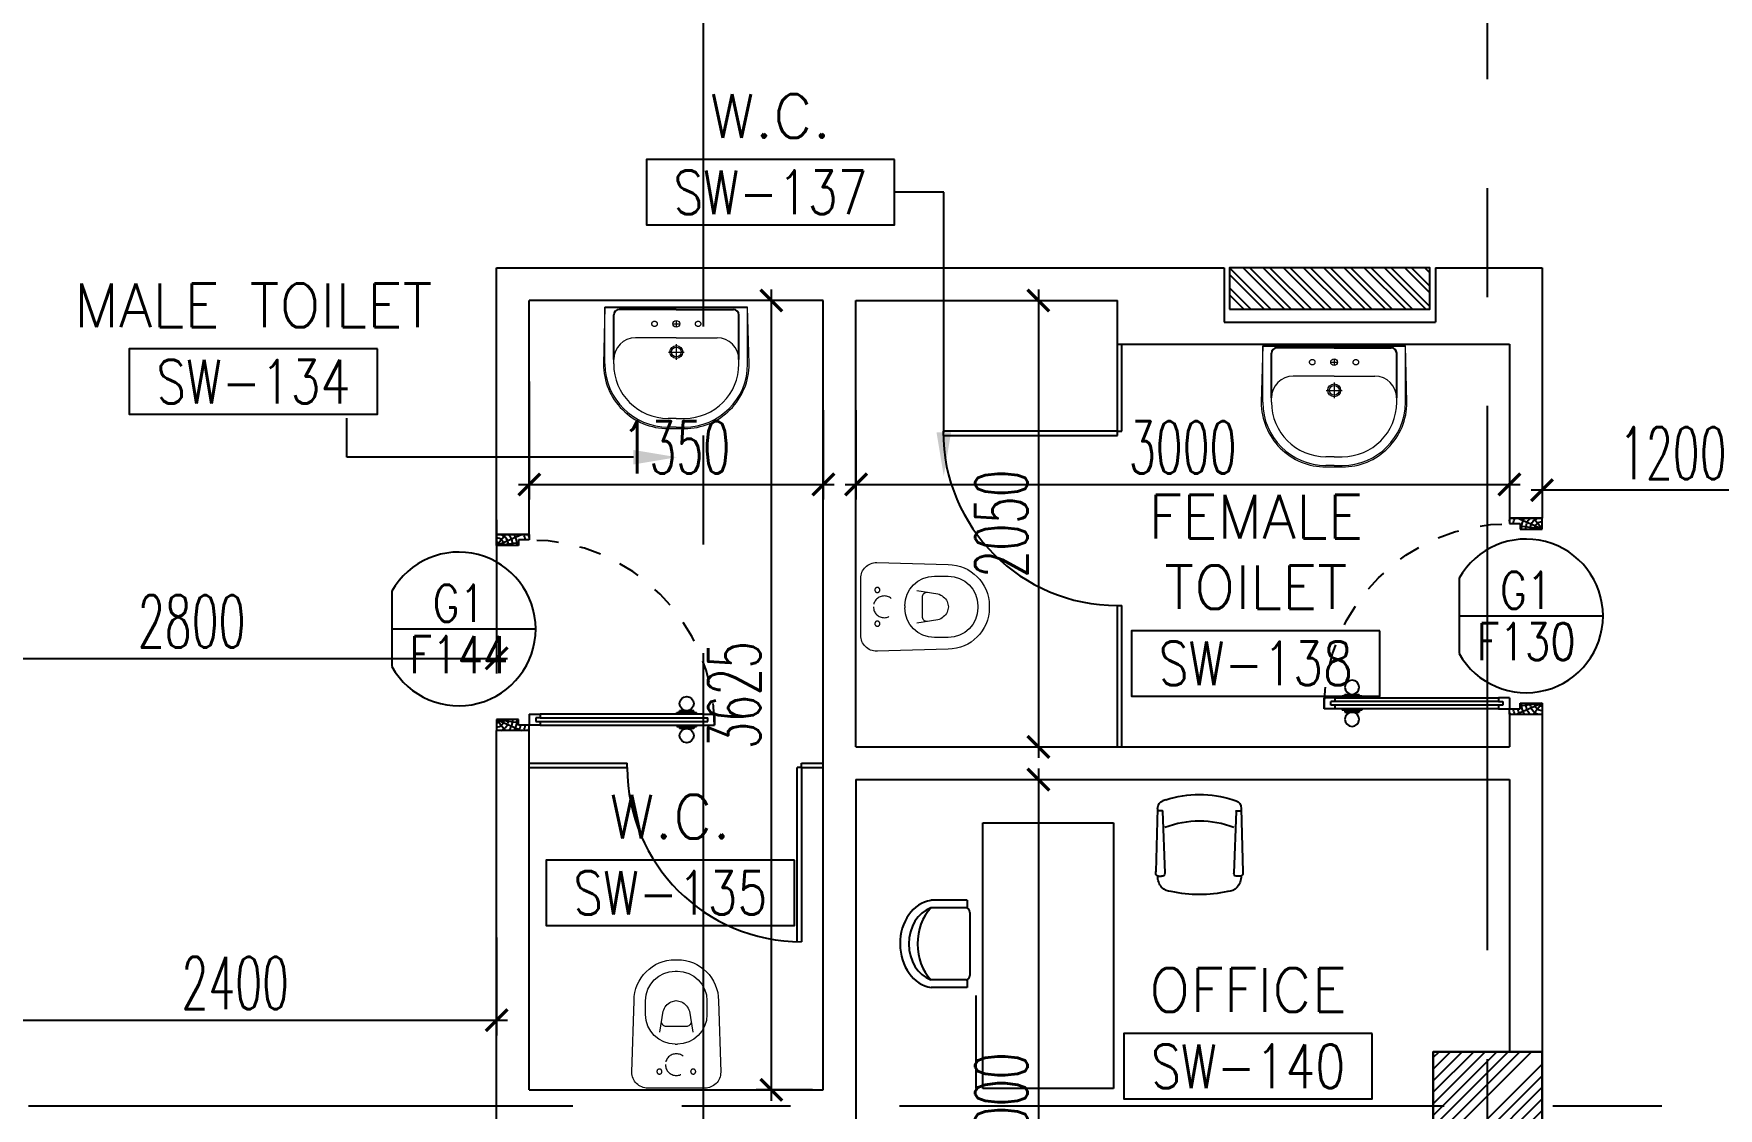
# Model space of a CAD drawing. Extents: x 276011.4 to 276105.3, y 57291.9 to 57371.4.
# Drawn here: x 276070.14 to 276077.87, y 57343.17 to 57348.11 of the extents above; entities that cross this region are included whole.
import ezdxf
from ezdxf.enums import TextEntityAlignment as Align

# ---------------------------------------------------------------- set-up
doc = ezdxf.new("R2010")
doc.units = 0
doc.header["$MEASUREMENT"] = 0
doc.header["$PDMODE"] = 34
for name, pattern in [('CENTERX2', [4, 2.5, -0.5, 0.5, -0.5]), ('DASHED', [0.75, 0.5, -0.25]), ('HIDDEN', [0.375, 0.25, -0.125]), ('HIDDEN2', [0.1875, 0.125, -0.0625])]:
    doc.linetypes.add(name, pattern=pattern)
doc.layers.get('0').update_dxf_attribs({"linetype": 'CONTINUOUS'})
doc.layers.get('DEFPOINTS').update_dxf_attribs({"linetype": 'CONTINUOUS'})
for name, color, linetype in [('A-TILES', 11, 'CONTINUOUS'), ('AXES', 11, 'CENTERX2'), ('COL', 5, 'CONTINUOUS'), ('DIM', 4, 'CONTINUOUS'), ('DOOR', 7, 'CONTINUOUS'), ('DOOR-CR', 2, 'CONTINUOUS'), ('DOOR-NO', 3, 'CONTINUOUS'), ('FHC', 2, 'CONTINUOUS'), ('FIX', 3, 'CONTINUOUS'), ('FMCHAIR', 5, 'CONTINUOUS'), ('FMDESK', 4, 'CONTINUOUS'), ('HAT', 8, 'CONTINUOUS'), ('NON-MEDICAL', 5, 'CONTINUOUS'), ('PART', 9, 'CONTINUOUS'), ('RM-BOX', 4, 'CONTINUOUS'), ('RM-NAME', 2, 'CONTINUOUS'), ('RM-NO', 2, 'CONTINUOUS'), ('WALL', 2, 'CONTINUOUS')]:
    doc.layers.add(name, color=color, linetype=linetype)
doc.styles.add('ROMANS', font='ROMANS.shx', dxfattribs={"width": 0.6})
doc.dimstyles.new('STANDARD in', dxfattribs={"dimtxt": 0.24, "dimasz": 0.1, "dimexe": 0.07, "dimexo": 0.05, "dimgap": 0.05, "dimtad": 1, "dimdec": 0, "dimlfac": 1000, "dimzin": 0, "dimdsep": 46, "dimtxsty": 'ROMANS', "dimblk": 'ARCHTICK', "dimcen": 0.05, "dimdle": 0.05, "dimclrd": 4, "dimclre": 4, "dimclrt": 2, "dimadec": 0, "dimazin": 0, "dimtfac": 1, "dimtdec": 0, "dimtmove": 2, "dimatfit": 3, "dimfxl": 0, "dimtolj": 1, "dimtzin": 0, "dimarcsym": 0})

# ---------------------------------------------------------------- blocks, each defined once
blk = doc.blocks.new('RM1')
at = {"layer": 'RM-BOX'}
blk.add_lwpolyline([(569.9, -200), (-569.9, -200), (-569.9, -500), (569.9, -500)], close=True, dxfattribs=at)
at = {"layer": 'RM-NAME', "style": 'ROMANS'}
for tag, p in [('ROOMNAME1', (0, 323.8)), ('ROOMNAME2', (0, 0))]:
    blk.add_attdef(tag, text='', height=200, dxfattribs=at).set_placement(p, align=Align.MIDDLE)
at = {"layer": 'RM-NO', "style": 'ROMANS', "width": 0.8}
blk.add_attdef('ROOMNO', text='', height=200, dxfattribs=at).set_placement((0, -350), align=Align.MIDDLE)
blk = doc.blocks.new('DD1')
at = {"layer": 'DOOR-CR'}
blk.add_line((-307.6, 0), (352.8, 0), dxfattribs=at)
blk.add_lwpolyline([(-307.6, -172.9, 3.820224), (-307.6, 172.9)], format="xyb", close=True, dxfattribs=at)
at = {"layer": 'DOOR-NO', "color": 255, "style": 'ROMANS', "width": 0.8}
for tag, p in [('G', (0, 183.5)), ('000', (0, -141.4))]:
    blk.add_attdef(tag, text='', height=204, dxfattribs=at).set_placement(p, align=Align.MIDDLE)
blk = doc.blocks.new('DESK-O')
for p, q in [((0, 0), (1, 0)), ((0, -1), (0, 0)), ((1, 0), (1, -1)), ((1, -1), (0, -1)), ((1, -1.05), (0.65, -1.05))]:
    blk.add_line(p, q)
blk = doc.blocks.new('CHR3')
for p, q in [((-0.039, 0.5), (-0.558, 0.5)), ((-0.05, 0.412), (-0.558, 0.412)), ((-0.039, 0.5), (-0.039, 0.412)), ((0, 0.362), (0, -0.362)), ((-0.05, -0.412), (-0.558, -0.412)), ((-0.039, -0.5), (-0.553, -0.5)), ((-0.039, -0.411), (-0.039, -0.5))]:
    blk.add_line(p, q)
for centre, radius, start, end in [((-0.497, 0), 0.503, 97.0495, 263.5769), ((-0.446, 0), 0.427, 105.249, 254.751), ((-0.212, 0), 0.538, 130.0756, 229.9244), ((-0.05, 0.362), 0.05, 0, 90), ((-0.05, -0.362), 0.05, 270, 0)]:
    blk.add_arc(centre, radius, start, end)
blk = doc.blocks.new('CHR2')
for p, q in [((-0.947, 0.386), (-0.937, 0.42)), ((-0.861, 0.48), (-0.229, 0.5)), ((-0.836, 0.425), (-0.836, 0.475)), ((-0.834, 0.423), (-0.215, 0.396)), ((-0.183, 0.469), (-0.183, 0.436)), ((-0.947, -0.386), (-0.937, -0.42)), ((-0.861, -0.48), (-0.223, -0.499)), ((-0.836, -0.425), (-0.836, -0.481)), ((-0.834, -0.423), (-0.215, -0.396)), ((-0.183, -0.469), (-0.183, -0.436))]:
    blk.add_line(p, q)
for centre, radius, start, end in [((0.442, 0), 1.442, 164.4748, 195.5252), ((-0.857, 0.397), 0.0833, 92.5404, 163.5801), ((-0.834, 0.425), 0.00208, 180, 267.4596), ((0.516, 0), 1.253, 161.5812, 198.4188), ((-0.219, 0.466), 0.0359, 3.8781, 106.7041), ((-0.214, 0.428), 0.0319, 268.1708, 14.5154), ((-0.184, 0.325), 0.154, 359.6456, 90.3755), ((-1.747, 0), 1.747, 349.2995, 10.7005), ((-0.184, -0.325), 0.154, 269.6202, 0.3544), ((-0.857, -0.397), 0.0833, 196.4199, 267.4596), ((-0.834, -0.425), 0.00208, 92.5404, 180), ((-0.215, -0.468), 0.0316, 255.3205, 359.2331), ((-0.214, -0.428), 0.0319, 345.4846, 91.8292)]:
    blk.add_arc(centre, radius, start, end)
blk = doc.blocks.new('*X58')
at = {"color": 0}
for p, q in [((235128.6, 162738.5), (235579.8, 163189.7)), ((235128.6, 162791.5), (235526.8, 163189.7)), ((235128.6, 162844.6), (235473.7, 163189.7)), ((235128.6, 162897.6), (235420.7, 163189.7)), ((235128.6, 162950.6), (235367.7, 163189.7)), ((235128.6, 163003.7), (235314.6, 163189.7)), ((235128.6, 163056.7), (235261.6, 163189.7)), ((235128.6, 163109.7), (235208.6, 163189.7)), ((235128.6, 163162.8), (235155.5, 163189.7)), ((235185.9, 162689.7), (235628.6, 163132.4)), ((235238.9, 162689.7), (235628.6, 163079.4)), ((235291.9, 162689.7), (235628.6, 163026.4)), ((235345, 162689.7), (235628.6, 162973.3)), ((235398, 162689.7), (235628.6, 162920.3)), ((235451, 162689.7), (235628.6, 162867.3)), ((235504.1, 162689.7), (235628.6, 162814.2)), ((235557.1, 162689.7), (235628.6, 162761.2)), ((235610.1, 162689.7), (235628.6, 162708.2))]:
    blk.add_line(p, q, dxfattribs=at)
blk = doc.blocks.new('COL50')
at = {"layer": 'COL'}
blk.add_lwpolyline([(-250, 250), (-250, -250), (250, -250), (250, 250)], close=True, dxfattribs=at)
blk = doc.blocks.new('DOOR90')
at = {"layer": 'DOOR', "color": 0, "linetype": 'ByBlock'}
for p, q in [((-150, 0), (-150, -25)), ((-150, 0), (0, 0)), ((0, -50), (0, 0)), ((-1000, -25), (-1000, -75)), ((-1000, -75), (-1000, -25)), ((-950, -25), (-1000, -25)), ((-950, -75), (-1000, -75)), ((-970, -42), (-970, -58)), ((-950, -42), (-970, -42)), ((-950, -58), (-970, -58)), ((-950, -25), (-950, -42)), ((-950, -58), (-950, -75)), ((-917.6, -25), (-917.6, -17.8)), ((-827.6, -17.8), (-917.6, -17.8)), ((-917.6, -75), (-917.6, -82.2)), ((-905, -17.8), (-905, -8.8)), ((-905, -8.8), (-840.2, -8.8)), ((-905, -17.8), (-840.2, -17.8)), ((-840.2, -17.8), (-840.2, -8.8)), ((-827.6, -25), (-827.6, -17.8)), ((-827.6, -75), (-827.6, -82.2)), ((-200, -42), (-200, -25)), ((-200, -25), (-150, -25)), ((-180, -42), (-200, -42)), ((-200, -75), (-200, -58)), ((-200, -58), (-180, -58)), ((-150, -75), (-200, -75)), ((-180, -58), (-180, -42)), ((-150, -75), (-150, -25)), ((-150, -25), (-100, -25)), ((-100, -25), (-100, -50)), ((-100, -50), (0, -50)), ((-827.6, -82.2), (-917.6, -82.2)), ((-905, -82.2), (-905, -91.2)), ((-905, -82.2), (-840.2, -82.2)), ((-905, -91.2), (-840.2, -91.2)), ((-840.2, -82.2), (-840.2, -91.2)), ((-100, -850), (0, -850)), ((-100, -875), (-100, -850)), ((0, -850), (0, -900)), ((-150, -900), (-150, -875)), ((-150, -875), (-100, -875)), ((0, -900), (-150, -900)), ((-150, -900), (0, -900))]:
    blk.add_line(p, q, dxfattribs=at)
at = {"layer": 'DOOR', "color": 9, "linetype": 'ByBlock'}
for p, q in [((0, -50), (-113.7, 0)), ((0, -50), (-40.1, 0)), ((0, -50), (-100, -36.6)), ((0, -850), (-113.7, -900)), ((0, -850), (-100, -863.4)), ((0, -850), (-40.1, -900))]:
    blk.add_line(p, q, dxfattribs=at)
at = {"layer": 'DOOR', "linetype": 'ByBlock'}
for p, q in [((-200, -25), (-950, -25)), ((-200, -42), (-950, -42)), ((-200, -58), (-950, -58)), ((-950, -75), (-200, -75))]:
    blk.add_line(p, q, dxfattribs=at)
at = {"layer": 'DOOR', "color": 0, "linetype": 'ByBlock'}
for centre in [(-872.6, 23.5), (-872.6, -123.5)]:
    blk.add_circle(centre, 32.4, dxfattribs=at)
at = {"layer": 'DOOR', "color": 9, "linetype": 'ByBlock'}
for centre, radius, start, end in [((0, -50), 154.4, 161.10529, 166.28577), ((0, -50), 134.4, 158.15985, 169.28002), ((0, -50), 94.4, 148.01819, 180), ((0, -50), 74.4, 137.77643, 180), ((0, -50), 114.4, 154.08384, 167.37743), ((0, -50), 54.4, 113.20738, 180), ((0, -50), 34.4, 90, 180), ((0, -50), 14.4, 90, 180), ((0, -850), 94.4, 180, 211.98181), ((0, -850), 74.4, 180, 222.22357), ((0, -850), 54.4, 180, 246.79262), ((0, -850), 34.4, 180, 270), ((0, -850), 14.4, 180, 270), ((0, -850), 154.4, 193.71423, 198.89471), ((0, -850), 134.4, 190.71998, 201.84015)]:
    blk.add_arc(centre, radius, start, end, dxfattribs=at)
at = {"layer": 'DOOR', "linetype": 'HIDDEN', "ltscale": 0.5}
blk.add_arc((-150, -25), 850, 180, 270, dxfattribs=at)
blk = doc.blocks.new('_ARCHTICK')
at = {"color": 0, "linetype": 'ByBlock', "const_width": 0.15}
blk.add_lwpolyline([(-0.5, -0.5), (0.5, 0.5)], dxfattribs=at)
blk = doc.blocks.new('*D378')
at = {"layer": 'DEFPOINTS', "color": 0, "linetype": 'ByBlock', "ltscale": 0.3}
for p in [(276069.8655, 57344.1979), (276072.2655, 57344.007), (276072.2655, 57343.578)]:
    blk.add_point(p, dxfattribs=at)
at = {"layer": 'DIM', "color": 4, "linetype": 'ByBlock', "lineweight": -2, "ltscale": 0.3}
for p, q in [((276069.8655, 57344.1479), (276069.8655, 57343.508)), ((276072.2655, 57343.957), (276072.2655, 57343.508)), ((276069.8155, 57343.578), (276072.3155, 57343.578))]:
    blk.add_line(p, q, dxfattribs=at)
at = {"layer": 'DIM', "color": 4, "linetype": 'ByBlock', "lineweight": -2, "ltscale": 0.3, "xscale": 0.1, "yscale": 0.1, "zscale": 0.1, "rotation": 180}
blk.add_blockref('_ARCHTICK', (276069.8655, 57343.578), dxfattribs=at)
at = {"layer": 'DIM', "color": 4, "linetype": 'ByBlock', "lineweight": -2, "ltscale": 0.3, "xscale": 0.1, "yscale": 0.1, "zscale": 0.1}
blk.add_blockref('_ARCHTICK', (276072.2655, 57343.578), dxfattribs=at)
at = {"layer": 'DIM', "color": 2, "linetype": 'ByBlock', "ltscale": 0.3, "insert": (276071.0655, 57343.748), "char_height": 0.24, "attachment_point": 5, "style": 'ROMANS'}
blk.add_mtext('\\A1;2400', dxfattribs=at)
blk = doc.blocks.new('*D377')
at = {"layer": 'DEFPOINTS', "color": 0, "linetype": 'ByBlock', "ltscale": 0.3}
for p in [(276072.2655, 57345.9254), (276069.4655, 57345.6329), (276072.2655, 57345.2392)]:
    blk.add_point(p, dxfattribs=at)
at = {"layer": 'DIM', "color": 4, "linetype": 'ByBlock', "lineweight": -2, "ltscale": 0.3}
for p, q in [((276072.2655, 57345.8754), (276072.2655, 57345.1692)), ((276069.4655, 57345.5829), (276069.4655, 57345.1692)), ((276069.4155, 57345.2392), (276072.3155, 57345.2392))]:
    blk.add_line(p, q, dxfattribs=at)
at = {"layer": 'DIM', "color": 4, "linetype": 'ByBlock', "lineweight": -2, "ltscale": 0.3, "xscale": 0.1, "yscale": 0.1, "zscale": 0.1, "rotation": 180}
blk.add_blockref('_ARCHTICK', (276069.4655, 57345.2392), dxfattribs=at)
at = {"layer": 'DIM', "color": 4, "linetype": 'ByBlock', "lineweight": -2, "ltscale": 0.3, "xscale": 0.1, "yscale": 0.1, "zscale": 0.1}
blk.add_blockref('_ARCHTICK', (276072.2655, 57345.2392), dxfattribs=at)
at = {"layer": 'DIM', "color": 2, "linetype": 'ByBlock', "ltscale": 0.3, "insert": (276070.8655, 57345.4092), "char_height": 0.24, "attachment_point": 5, "style": 'ROMANS'}
blk.add_mtext('\\A1;2800', dxfattribs=at)
blk = doc.blocks.new('*D376')
at = {"layer": 'DEFPOINTS', "color": 0, "linetype": 'ByBlock', "ltscale": 0.3}
for p in [(276072.4155, 57346.5609), (276073.7655, 57346.4289), (276073.7655, 57346.0381)]:
    blk.add_point(p, dxfattribs=at)
at = {"layer": 'DIM', "color": 4, "linetype": 'ByBlock', "lineweight": -2, "ltscale": 0.3}
for p, q in [((276072.4155, 57346.5109), (276072.4155, 57345.9681)), ((276073.7655, 57346.3789), (276073.7655, 57345.9681)), ((276072.3655, 57346.0381), (276073.8155, 57346.0381))]:
    blk.add_line(p, q, dxfattribs=at)
at = {"layer": 'DIM', "color": 4, "linetype": 'ByBlock', "lineweight": -2, "ltscale": 0.3, "xscale": 0.1, "yscale": 0.1, "zscale": 0.1, "rotation": 180}
blk.add_blockref('_ARCHTICK', (276072.4155, 57346.0381), dxfattribs=at)
at = {"layer": 'DIM', "color": 4, "linetype": 'ByBlock', "lineweight": -2, "ltscale": 0.3, "xscale": 0.1, "yscale": 0.1, "zscale": 0.1}
blk.add_blockref('_ARCHTICK', (276073.7655, 57346.0381), dxfattribs=at)
at = {"layer": 'DIM', "color": 2, "linetype": 'ByBlock', "ltscale": 0.3, "insert": (276073.0905, 57346.2081), "char_height": 0.24, "attachment_point": 5, "style": 'ROMANS'}
blk.add_mtext('\\A1;1350', dxfattribs=at)
blk = doc.blocks.new('*D375')
at = {"layer": 'DEFPOINTS', "color": 0, "linetype": 'ByBlock', "ltscale": 0.3}
for p in [(276073.9155, 57346.4289), (276076.9155, 57346.4347), (276076.9155, 57346.0381)]:
    blk.add_point(p, dxfattribs=at)
at = {"layer": 'DIM', "color": 4, "linetype": 'ByBlock', "lineweight": -2, "ltscale": 0.3}
for p, q in [((276073.9155, 57346.3789), (276073.9155, 57345.9681)), ((276076.9155, 57346.3847), (276076.9155, 57345.9681)), ((276073.8655, 57346.0381), (276076.9655, 57346.0381))]:
    blk.add_line(p, q, dxfattribs=at)
at = {"layer": 'DIM', "color": 4, "linetype": 'ByBlock', "lineweight": -2, "ltscale": 0.3, "xscale": 0.1, "yscale": 0.1, "zscale": 0.1, "rotation": 180}
blk.add_blockref('_ARCHTICK', (276073.9155, 57346.0381), dxfattribs=at)
at = {"layer": 'DIM', "color": 4, "linetype": 'ByBlock', "lineweight": -2, "ltscale": 0.3, "xscale": 0.1, "yscale": 0.1, "zscale": 0.1}
blk.add_blockref('_ARCHTICK', (276076.9155, 57346.0381), dxfattribs=at)
at = {"layer": 'DIM', "color": 2, "linetype": 'ByBlock', "ltscale": 0.3, "insert": (276075.4155, 57346.2081), "char_height": 0.24, "attachment_point": 5, "style": 'ROMANS'}
blk.add_mtext('\\A1;3000', dxfattribs=at)
blk = doc.blocks.new('*D374')
at = {"layer": 'DEFPOINTS', "color": 0, "linetype": 'ByBlock', "ltscale": 0.3}
for p in [(276073.527, 57346.8829), (276073.7655, 57346.8829), (276073.7655, 57343.2579)]:
    blk.add_point(p, dxfattribs=at)
at = {"layer": 'DIM', "color": 4, "linetype": 'ByBlock', "lineweight": -2, "ltscale": 0.3}
for p, q in [((276073.527, 57343.2079), (276073.527, 57346.9329)), ((276073.7155, 57346.8829), (276073.457, 57346.8829)), ((276073.7155, 57343.2579), (276073.457, 57343.2579))]:
    blk.add_line(p, q, dxfattribs=at)
at = {"layer": 'DIM', "color": 4, "linetype": 'ByBlock', "lineweight": -2, "ltscale": 0.3, "xscale": 0.1, "yscale": 0.1, "zscale": 0.1}
for p, rotation in [((276073.527, 57346.8829), 90), ((276073.527, 57343.2579), 270)]:
    blk.add_blockref('_ARCHTICK', p, dxfattribs=dict(at, rotation=rotation))
at = {"layer": 'DIM', "color": 2, "linetype": 'ByBlock', "ltscale": 0.3, "insert": (276073.357, 57345.0704), "char_height": 0.24, "attachment_point": 5, "rotation": 90, "style": 'ROMANS'}
blk.add_mtext('\\A1;3625', dxfattribs=at)
blk = doc.blocks.new('*D373')
at = {"layer": 'DEFPOINTS', "color": 0, "linetype": 'ByBlock', "ltscale": 0.3}
for p in [(276074.5257, 57346.8829), (276074.5257, 57344.8329), (276074.753, 57344.8329)]:
    blk.add_point(p, dxfattribs=at)
at = {"layer": 'DIM', "color": 4, "linetype": 'ByBlock', "lineweight": -2, "ltscale": 0.3}
for p, q in [((276074.753, 57346.9329), (276074.753, 57344.7829)), ((276074.5757, 57346.8829), (276074.823, 57346.8829)), ((276074.5757, 57344.8329), (276074.823, 57344.8329))]:
    blk.add_line(p, q, dxfattribs=at)
at = {"layer": 'DIM', "color": 4, "linetype": 'ByBlock', "lineweight": -2, "ltscale": 0.3, "xscale": 0.1, "yscale": 0.1, "zscale": 0.1}
for p, rotation in [((276074.753, 57346.8829), 90), ((276074.753, 57344.8329), 270)]:
    blk.add_blockref('_ARCHTICK', p, dxfattribs=dict(at, rotation=rotation))
at = {"layer": 'DIM', "color": 2, "linetype": 'ByBlock', "ltscale": 0.3, "insert": (276074.583, 57345.8579), "char_height": 0.24, "attachment_point": 5, "rotation": 90, "style": 'ROMANS'}
blk.add_mtext('\\A1;2050', dxfattribs=at)
blk = doc.blocks.new('*D372')
at = {"layer": 'DEFPOINTS', "color": 0, "linetype": 'ByBlock', "ltscale": 0.3}
for p in [(276073.9155, 57344.6829), (276074.3356, 57341.6829), (276074.753, 57341.6829)]:
    blk.add_point(p, dxfattribs=at)
at = {"layer": 'DIM', "color": 4, "linetype": 'ByBlock', "lineweight": -2, "ltscale": 0.3}
for p, q in [((276074.753, 57344.7329), (276074.753, 57341.6329)), ((276073.9655, 57344.6829), (276074.823, 57344.6829)), ((276074.3856, 57341.6829), (276074.823, 57341.6829))]:
    blk.add_line(p, q, dxfattribs=at)
at = {"layer": 'DIM', "color": 4, "linetype": 'ByBlock', "lineweight": -2, "ltscale": 0.3, "xscale": 0.1, "yscale": 0.1, "zscale": 0.1}
for p, rotation in [((276074.753, 57344.6829), 90), ((276074.753, 57341.6829), 270)]:
    blk.add_blockref('_ARCHTICK', p, dxfattribs=dict(at, rotation=rotation))
at = {"layer": 'DIM', "color": 2, "linetype": 'ByBlock', "ltscale": 0.3, "insert": (276074.583, 57343.1829), "char_height": 0.24, "attachment_point": 5, "rotation": 90, "style": 'ROMANS'}
blk.add_mtext('\\A1;3000', dxfattribs=at)
blk = doc.blocks.new('LAV-003')
at = {"layer": 'FIX', "linetype": 'Continuous', "lineweight": 20}
for p, q in [((-327.5, -285), (-327.5, -25)), ((327.5, -285), (327.5, -25)), ((0, -165), (-187.5, -165)), ((0, -165), (187.5, -165)), ((-287.5, -285), (-287.5, -265)), ((287.5, -285), (287.5, -265)), ((0, -535), (-37.5, -535)), ((0, -535), (37.5, -535)), ((0, -575), (-37.5, -575)), ((0, -575), (37.5, -575))]:
    blk.add_line(p, q, dxfattribs=at)
at = {"layer": 'FIX', "linetype": 'ByBlock'}
blk.add_line((-327.5, -25), (327.5, -25), dxfattribs=at)
at = {"layer": 'FIX', "linetype": 'ByBlock', "ltscale": 0.3}
for p, q in [((-287.5, -265), (-287.5, -60)), ((0, -35), (-262.5, -35)), ((0, -35), (262.5, -35)), ((287.5, -265), (287.5, -60))]:
    blk.add_line(p, q, dxfattribs=at)
at = {"layer": 'FIX', "lineweight": 20}
for p, q in [((-15.6, -100.9), (15.5, -100.9)), ((0, -85.4), (0, -116.5))]:
    blk.add_line(p, q, dxfattribs=at)
at = {"layer": 'FIX', "linetype": 'DASHED', "lineweight": 20, "ltscale": 0.04}
for p, q in [((-35.7, -230.5), (36.6, -230.5)), ((0, -193.9), (0, -266.1))]:
    blk.add_line(p, q, dxfattribs=at)
at = {"layer": 'FIX', "linetype": 'Continuous', "lineweight": 20}
blk.add_lwpolyline([(294.8, -25), (0, -25), (-327.5, -25), (-334.5, -285, 0.414214), (-37.5, -582), (0, -582), (37.5, -582, 0.414214), (334.5, -285), (327.5, -25), (0, -25)], format="xyb", dxfattribs=at)
at = {"layer": 'FIX', "linetype": 'HIDDEN', "lineweight": 20, "ltscale": 0.05}
for centre in [(-100, -100.9), (100, -100.9)]:
    blk.add_circle(centre, 12.4, dxfattribs=at)
at = {"layer": 'FIX', "lineweight": 20}
for centre, radius in [((0, -100.9), 15.5), ((0.5, -230), 29.5), ((0.5, -230), 22.5)]:
    blk.add_circle(centre, radius, dxfattribs=at)
at = {"layer": 'FIX', "linetype": 'ByBlock', "ltscale": 0.3}
for centre, start, end in [((-262.5, -60), 90, 180), ((262.5, -60), 0, 90)]:
    blk.add_arc(centre, 25, start, end, dxfattribs=at)
at = {"layer": 'FIX', "linetype": 'Continuous', "lineweight": 20}
for centre, radius, start, end in [((-187.5, -265), 100, 90, 180), ((187.5, -265), 100, 0, 90), ((-37.5, -285), 290, 180, 270), ((-37.5, -285), 250, 180, 270), ((37.5, -285), 250, 270, 0), ((37.5, -285), 290, 270, 0)]:
    blk.add_arc(centre, radius, start, end, dxfattribs=at)
blk = doc.blocks.new('WC1')
at = {"layer": 'FIX', "lineweight": 20}
for p, q in [((-210, 203.8), (-538, 193.8)), ((-475, 140.8), (-538, 140.8)), ((-727, 4.8), (-727, -4.8)), ((-674, 4.8), (-674, -4.8)), ((-533.7, 24.2), (-539.5, 0)), ((-539.5, 0), (-533.7, -24.2)), ((-394.8, 75.7), (-490.4, 60.1)), ((-339, 4.8), (-339, -4.8)), ((-490.4, -60.1), (-394.8, -75.7)), ((-538, -140.8), (-475, -140.8)), ((-538, -193.8), (-210, -203.8))]:
    blk.add_line(p, q, dxfattribs=at)
at = {"layer": 'FIX', "linetype": 'Continuous', "lineweight": 20}
blk.add_line((-420.1, -47.3), (-420.4, 44.6), dxfattribs=at)
at = {"layer": 'FIX', "lineweight": 20}
blk.add_lwpolyline([(-213.2, -203.8), (-210, -203.8, 0.414214), (-137, -130.8), (-137, 0), (-137, 130.8, 0.414214), (-210, 203.8)], format="xyb", dxfattribs=at)
at = {"layer": 'FIX', "linetype": 'HIDDEN', "lineweight": 20, "ltscale": 0.05}
for centre in [(-213.2, 77.5), (-213.2, -77.5)]:
    blk.add_circle(centre, 11.6, dxfattribs=at)
at = {"layer": 'FIX', "linetype": 'HIDDEN2', "lineweight": 20, "ltscale": 0.3}
blk.add_circle((-245, 0), 49.8, dxfattribs=at)
at = {"layer": 'FIX', "lineweight": 20}
for centre, radius, start, end in [((-538, 4.8), 189, 90, 180), ((-538, 4.8), 136, 90, 180), ((-475, 4.8), 136, 360, 90), ((-473, -6.9), 68.2, 128.92417, 152.84682), ((-464.4, -17.6), 82, 108.49595, 128.92417), ((-538, -4.8), 189, 180, 270), ((-538, -4.8), 136, 180, 270), ((-473, 6.9), 68.2, 207.15318, 231.07583), ((-464.4, 17.6), 82, 231.07583, 251.50405), ((-475, -4.8), 136, 270, 0)]:
    blk.add_arc(centre, radius, start, end, dxfattribs=at)
at = {"layer": 'FIX', "linetype": 'Continuous', "lineweight": 20}
for centre, start, end in [((-442.7, 45.5), 357.66621, 91.61215), ((-442.4, -45.6), 268.38785, 2.33379)]:
    blk.add_arc(centre, 22.3, start, end, dxfattribs=at)
blk = doc.blocks.new('*D676')
at = {"layer": 'DEFPOINTS', "color": 0, "linetype": 'ByBlock', "ltscale": 0.3}
for p in [(276077.0655, 57346.3114), (276078.2655, 57346.3114), (276077.0655, 57346.0115)]:
    blk.add_point(p, dxfattribs=at)
at = {"layer": 'DIM', "color": 4, "linetype": 'ByBlock', "lineweight": -2, "ltscale": 0.3}
for p, q in [((276077.0655, 57346.2614), (276077.0655, 57345.9415)), ((276078.2655, 57346.2614), (276078.2655, 57345.9415)), ((276078.3155, 57346.0115), (276077.0155, 57346.0115))]:
    blk.add_line(p, q, dxfattribs=at)
at = {"layer": 'DIM', "color": 4, "linetype": 'ByBlock', "lineweight": -2, "ltscale": 0.3, "xscale": 0.1, "yscale": 0.1, "zscale": 0.1, "rotation": 180}
blk.add_blockref('_ARCHTICK', (276077.0655, 57346.0115), dxfattribs=at)
at = {"layer": 'DIM', "color": 4, "linetype": 'ByBlock', "lineweight": -2, "ltscale": 0.3, "xscale": 0.1, "yscale": 0.1, "zscale": 0.1}
blk.add_blockref('_ARCHTICK', (276078.2655, 57346.0115), dxfattribs=at)
at = {"layer": 'DIM', "color": 2, "linetype": 'ByBlock', "ltscale": 0.3, "insert": (276077.6655, 57346.1815), "char_height": 0.24, "attachment_point": 5, "style": 'ROMANS'}
blk.add_mtext('\\A1;1200', dxfattribs=at)

msp = doc.modelspace()

# ---------------------------------------------------------------- hatches: boundary and pattern name
at = {"layer": 'FHC', "linetype": 'ByBlock', "ltscale": 0.3}
h = msp.add_hatch(dxfattribs=at)
h.set_pattern_fill('ANSI32', color=11, scale=0.175, style=0)
h.set_pattern_definition([(315, (275843.43413, 57378.08393), (-0.046403883, -0.046403883), []), (315, (275843.465067, 57378.08393), (-0.046403883, -0.046403883), [])])
h.paths.add_polyline_path([(276076.5503, 57347.0329), (276076.5503, 57346.8429), (276075.6303, 57346.8429), (276075.6303, 57347.0329)])
h.paths.add_polyline_path([(276075.4177, 57347.4541), (276075.4177, 57347.0332), (276075.6802, 57347.0332), (276075.6802, 57347.4541)], flags=9)

# ---------------------------------------------------------------- linework, layer by layer
at = {"layer": 'AXES'}
for p, q in [((276076.8155, 57291.8986), (276076.8155, 57370.7113)), ((276073.2155, 57298.7629), (276073.2155, 57357.5829)), ((276104.6155, 57343.1829), (276052.5255, 57343.1829))]:
    msp.add_line(p, q, dxfattribs=at)
at = {"layer": 'FHC', "color": 2, "linetype": 'ByBlock', "ltscale": 0.3}
msp.add_lwpolyline([(276075.6303, 57346.8429), (276076.5503, 57346.8429), (276076.5503, 57347.0329), (276075.6303, 57347.0329)], close=True, dxfattribs=at)
at = {"layer": 'FIX', "color": 32, "linetype": 'ByBlock', "ltscale": 0.3}
msp.add_line((276073.0905, 57346.8414), (276073.353, 57346.8414), dxfattribs=at)
at = {"layer": 'PART', "linetype": 'ByBlock'}
for p, q in [((276075.1155, 57346.2821), (276075.1155, 57346.6829)), ((276075.1355, 57346.2821), (276075.1355, 57346.6829)), ((276075.1155, 57346.2821), (276074.3155, 57346.2821)), ((276074.3155, 57346.2821), (276074.3155, 57346.2621)), ((276075.1155, 57346.2821), (276075.1355, 57346.2821)), ((276075.1155, 57346.2621), (276075.1155, 57346.2821)), ((276074.3155, 57346.2621), (276075.1155, 57346.2621)), ((276075.1155, 57344.8329), (276075.1155, 57345.4821)), ((276075.1155, 57345.4821), (276075.1355, 57345.4821)), ((276075.1355, 57344.8329), (276075.1355, 57345.4821)), ((276072.4155, 57344.7579), (276072.8655, 57344.7579)), ((276072.4155, 57344.7379), (276072.8655, 57344.7379)), ((276072.8655, 57344.7379), (276072.8655, 57344.7579)), ((276072.8655, 57344.7379), (276072.8655, 57344.7579)), ((276072.8655, 57344.7379), (276072.8655, 57344.7579)), ((276073.6455, 57343.9379), (276073.6455, 57344.7379)), ((276073.6655, 57344.7379), (276073.6455, 57344.7379)), ((276073.6655, 57344.7379), (276073.6655, 57344.7579)), ((276073.6655, 57344.7579), (276073.7655, 57344.7579)), ((276073.6655, 57344.7379), (276073.6655, 57344.7579)), ((276073.6655, 57344.7379), (276073.7655, 57344.7379)), ((276073.6655, 57344.7379), (276073.6655, 57343.9379))]:
    msp.add_line(p, q, dxfattribs=at)
for centre in [(276075.1155, 57346.2821), (276073.6655, 57344.7379)]:
    msp.add_arc(centre, 0.8, 180, 270, dxfattribs=at)
at = {"layer": 'RM-NAME', "color": 5, "linetype": 'ByBlock'}
for p, q in [((276074.3185, 57347.3797), (276074.0928, 57347.3797)), ((276074.3185, 57346.2769), (276074.3185, 57347.3797)), ((276071.5785, 57346.163), (276071.5785, 57346.3427)), ((276072.8934, 57346.163), (276071.5785, 57346.163))]:
    msp.add_line(p, q, dxfattribs=at)
for points in [[(276074.3518, 57346.2769), (276074.2852, 57346.2769), (276074.3185, 57346.0769)], [(276072.8934, 57346.1963), (276072.8934, 57346.1296), (276073.0934, 57346.163)]]:
    msp.add_solid(points, dxfattribs=at)
at = {"layer": 'WALL'}
for p, q in [((276072.2655, 57347.0329), (276075.6055, 57347.0329)), ((276072.2655, 57345.8079), (276072.2655, 57347.0329)), ((276075.6055, 57347.0329), (276075.6055, 57346.7829)), ((276076.5755, 57347.0329), (276077.0655, 57347.0329)), ((276076.5755, 57347.0329), (276076.5755, 57346.7829)), ((276077.0655, 57347.0329), (276077.0655, 57345.8829)), ((276072.4155, 57345.8079), (276072.4155, 57346.8829)), ((276073.7655, 57346.8829), (276072.4155, 57346.8829)), ((276073.7655, 57343.2579), (276073.7655, 57346.8829)), ((276073.9155, 57344.8329), (276073.9155, 57346.8829)), ((276073.9155, 57346.8829), (276075.1155, 57346.8829)), ((276075.1155, 57346.6829), (276075.1155, 57346.8829)), ((276075.6055, 57346.7829), (276076.5755, 57346.7829)), ((276075.1155, 57346.6829), (276075.3155, 57346.6829)), ((276075.3155, 57346.6829), (276076.9155, 57346.6829)), ((276076.9155, 57346.6829), (276076.9155, 57345.8829)), ((276072.4155, 57345.8079), (276072.2655, 57345.8079)), ((276076.9155, 57345.8829), (276077.0655, 57345.8829)), ((276076.9155, 57345.8829), (276077.0655, 57345.8829)), ((276076.9155, 57344.9829), (276076.9155, 57344.8329)), ((276076.9155, 57344.9829), (276077.0655, 57344.9829)), ((276076.9155, 57344.9829), (276077.0655, 57344.9829)), ((276077.0655, 57344.9829), (276077.0655, 57343.4329)), ((276072.2655, 57341.5579), (276072.2655, 57344.9079)), ((276072.4155, 57344.9079), (276072.2655, 57344.9079)), ((276072.4155, 57343.2579), (276072.4155, 57344.9079)), ((276073.9155, 57344.8329), (276076.9155, 57344.8329)), ((276073.9155, 57344.6829), (276073.9155, 57341.6829)), ((276073.9155, 57344.6829), (276076.9155, 57344.6829)), ((276076.9155, 57344.6829), (276076.9155, 57343.4329)), ((276072.4155, 57343.2579), (276073.7655, 57343.2579))]:
    msp.add_line(p, q, dxfattribs=at)
at = {"layer": 'WALL', "linetype": 'ByBlock', "ltscale": 0.3}
msp.add_lwpolyline([(276077.0655, 57343.4329), (276076.5655, 57343.4329), (276076.5655, 57342.9329), (276077.0655, 57342.9329)], close=True, dxfattribs=at)

# ---------------------------------------------------------------- block references
at = {"layer": 'A-TILES', "linetype": 'ByBlock', "ltscale": 0.3, "xscale": 0.001, "yscale": 0.001, "zscale": 0.001}
msp.add_blockref('LAV-003', (276073.0905, 57346.8764), dxfattribs=at)
at = {"layer": 'COL', "xscale": -0.001, "yscale": 0.001, "zscale": 0.001}
msp.add_blockref('COL50', (276076.8155, 57343.1829), dxfattribs=at)
at = {"layer": 'DOOR', "color": 0, "linetype": 'ByBlock', "yscale": 0.001, "zscale": 0.001, "rotation": 180}
for p, xscale in [((276072.2655, 57344.9079), 0.001), ((276077.0655, 57344.9829), -0.001)]:
    msp.add_blockref('DOOR90', p, dxfattribs=dict(at, xscale=xscale))
at = {"layer": 'DOOR-NO'}
ref = msp.add_blockref('DD1', (276076.9924, 57345.4343), dxfattribs=dict(at, xscale=0.001, yscale=0.001, zscale=0.001))
ref.add_attrib('G', 'G1', dxfattribs={"height": 0.17, "style": 'ROMANS', "width": 0.8}).set_placement((276076.9924, 57345.5523), align=Align.MIDDLE)
ref.add_attrib('000', 'F130', dxfattribs={"height": 0.17, "style": 'ROMANS', "width": 0.8}).set_placement((276076.9924, 57345.3165), align=Align.MIDDLE)
ref = msp.add_blockref('DD1', (276072.0919, 57345.3744), dxfattribs=dict(at, xscale=0.001, yscale=0.001, zscale=0.001))
ref.add_attrib('G', 'G1', dxfattribs={"height": 0.17, "style": 'ROMANS', "width": 0.8}).set_placement((276072.0919, 57345.4924), align=Align.MIDDLE)
ref.add_attrib('000', 'F144', dxfattribs={"height": 0.17, "style": 'ROMANS', "width": 0.8}).set_placement((276072.0919, 57345.2566), align=Align.MIDDLE)
at = {"layer": 'FIX', "xscale": -0.001, "yscale": 0.001, "zscale": 0.001}
msp.add_blockref('WC1', (276073.8005, 57345.4759), dxfattribs=at)
at = {"layer": 'FIX', "xscale": -0.001, "yscale": 0.001, "zscale": 0.001, "rotation": 90}
msp.add_blockref('WC1', (276073.0905, 57343.1286), dxfattribs=at)
at = {"layer": 'FMCHAIR', "xscale": -0.46, "yscale": 0.4, "zscale": 0.34, "rotation": 90}
msp.add_blockref('CHR2', (276075.4923, 57344.1544), dxfattribs=at)
at = {"layer": 'FMCHAIR', "xscale": 0.32, "yscale": 0.4, "zscale": 0.36}
msp.add_blockref('CHR3', (276074.4377, 57343.9282), dxfattribs=at)
at = {"layer": 'FMDESK', "xscale": 1.22, "yscale": 0.6, "zscale": 0.58, "rotation": 270}
msp.add_blockref('DESK-O', (276075.0977, 57344.4845), dxfattribs=at)
at = {"layer": 'HAT', "xscale": 0.001, "yscale": 0.001, "zscale": 0.001}
msp.add_blockref('*X58', (275841.4369, 57180.2432), dxfattribs=at)
at = {"layer": 'NON-MEDICAL', "color": 6, "linetype": 'ByBlock', "ltscale": 0.3, "xscale": 0.001, "yscale": 0.001, "zscale": 0.001}
msp.add_blockref('LAV-003', (276076.1106, 57346.7002), dxfattribs=at)
at = {"layer": 'RM-NAME', "xscale": 0.001, "yscale": 0.001, "zscale": 0.001}
for p, values in [((276073.523, 57347.7297), {'ROOMNO': 'SW-137', 'ROOMNAME2': 'W.C.'}), ((276071.1484, 57346.8602), {'ROOMNO': 'SW-134', 'ROOMNAME2': 'MALE TOILET'}), ((276075.751, 57345.5664), {'ROOMNO': 'SW-138', 'ROOMNAME2': 'TOILET', 'ROOMNAME1': 'FEMALE'}), ((276073.0628, 57344.5124), {'ROOMNO': 'SW-135', 'ROOMNAME2': 'W.C.'}), ((276075.7157, 57343.7163), {'ROOMNO': 'SW-140', 'ROOMNAME2': 'OFFICE'})]:
    msp.add_blockref('RM1', p, dxfattribs=at).add_auto_attribs(values)

# ---------------------------------------------------------------- dimensions: what is measured, and where the dimension line sits
at = {"layer": 'DIM', "linetype": 'ByBlock', "ltscale": 0.3}
for base, p1, p2, picture, middle in [((276073.527, 57346.8829), (276073.7655, 57343.2579), (276073.7655, 57346.8829), '*D374', (276073.357, 57345.0704)), ((276074.753, 57344.8329), (276074.5257, 57346.8829), (276074.5257, 57344.8329), '*D373', (276074.583, 57345.8579)), ((276074.753, 57341.6829), (276073.9155, 57344.6829), (276074.3356, 57341.6829), '*D372', (276074.583, 57343.1829))]:
    dim = msp.add_linear_dim(base=base, p1=p1, p2=p2, angle=90, dimstyle='STANDARD in', dxfattribs=at)
    dim.commit()
    dim.dimension.update_dxf_attribs({"geometry": picture, "text_midpoint": middle})
for base, p1, p2, picture, middle in [((276073.7655, 57346.0381), (276072.4155, 57346.5609), (276073.7655, 57346.4289), '*D376', (276073.0905, 57346.2081)), ((276076.9155, 57346.0381), (276073.9155, 57346.4289), (276076.9155, 57346.4347), '*D375', (276075.4155, 57346.2081)), ((276077.0655, 57346.0115), (276078.2655, 57346.3114), (276077.0655, 57346.3114), '*D676', (276077.6655, 57346.1815)), ((276072.2655, 57345.2392), (276069.4655, 57345.6329), (276072.2655, 57345.9254), '*D377', (276070.8655, 57345.4092)), ((276072.2655, 57343.578), (276069.8655, 57344.1979), (276072.2655, 57344.007), '*D378', (276071.0655, 57343.748))]:
    dim = msp.add_linear_dim(base=base, p1=p1, p2=p2, dimstyle='STANDARD in', dxfattribs=at)
    dim.commit()
    dim.dimension.update_dxf_attribs({"geometry": picture, "text_midpoint": middle})

doc.saveas('drawing.dxf')
